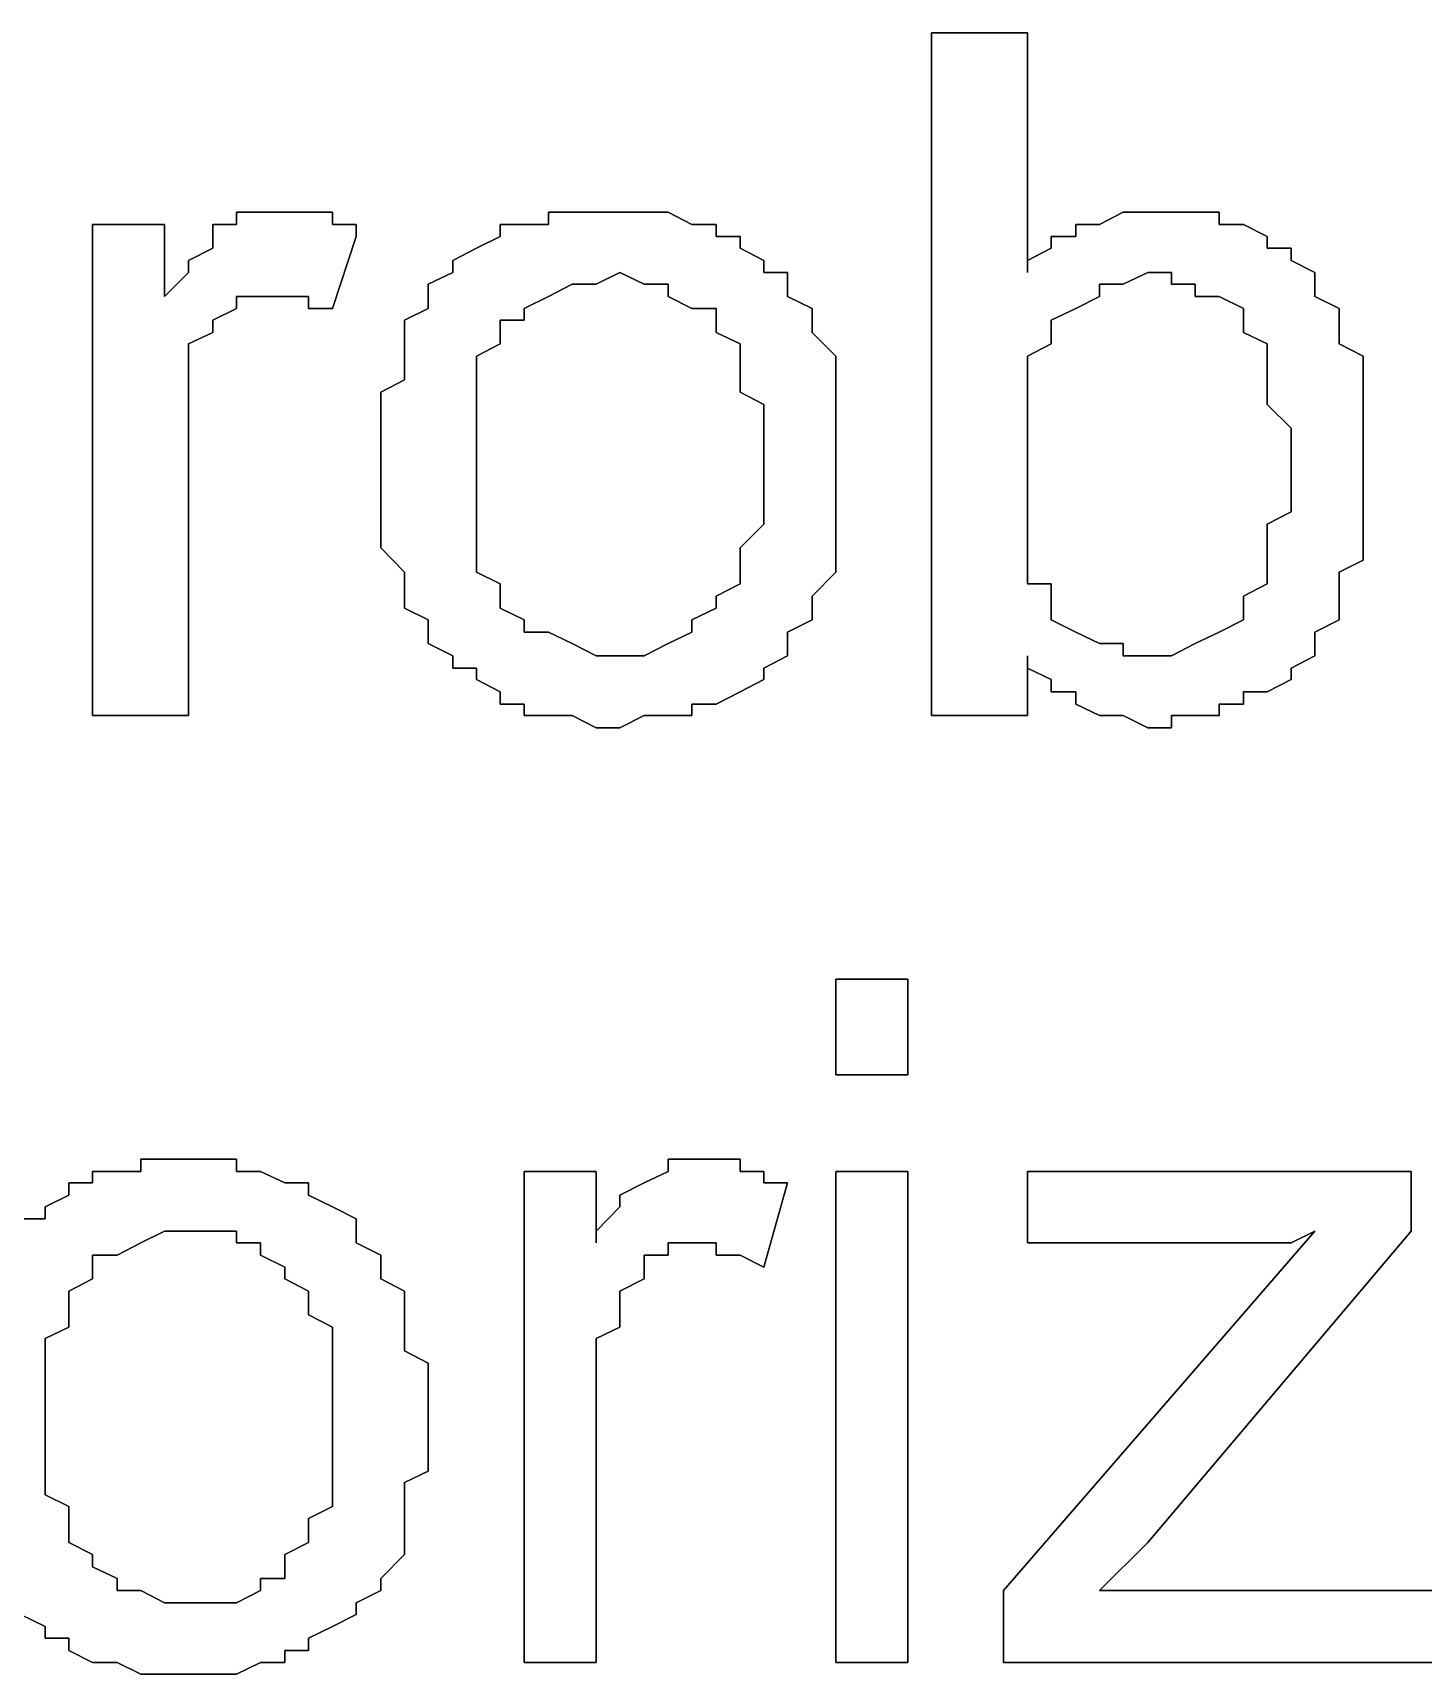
# Model space of a CAD drawing. Header units: metres. Extents: x 2.9 to 42.8, y 1.7 to 28.7.
# Drawn here: x 41.245 to 41.4496, y 14.9243 to 15.1659 of the extents above; entities that cross this region are included whole.
import ezdxf

# ---------------------------------------------------------------- set-up
doc = ezdxf.new("R2010")
doc.units = ezdxf.units.M
doc.layers.add('GRIS', color=8, linetype='Continuous')

msp = doc.modelspace()

# ---------------------------------------------------------------- linework, layer by layer
at = {"layer": 'GRIS', "lineweight": -3}
for points in [[(41.3914, 15.1659), (41.3773, 15.1659), (41.3914, 15.1659)], [(41.3773, 15.1659), (41.3773, 15.0654), (41.3773, 15.1659)], [(41.3914, 15.1306), (41.3914, 15.1659), (41.3914, 15.1306)], [(41.2785, 15.1395), (41.275, 15.1395), (41.2785, 15.1395)], [(41.275, 15.1395), (41.275, 15.1377), (41.275, 15.1395)], [(41.2821, 15.1395), (41.2785, 15.1395), (41.2821, 15.1395)], [(41.2856, 15.1395), (41.2821, 15.1395), (41.2856, 15.1395)], [(41.2891, 15.1395), (41.2856, 15.1395), (41.2891, 15.1395)], [(41.2891, 15.1377), (41.2891, 15.1395), (41.2891, 15.1377)], [(41.3244, 15.1395), (41.3209, 15.1395), (41.3244, 15.1395)], [(41.3209, 15.1395), (41.3209, 15.1377), (41.3209, 15.1395)], [(41.3279, 15.1395), (41.3244, 15.1395), (41.3279, 15.1395)], [(41.3314, 15.1395), (41.3279, 15.1395), (41.3314, 15.1395)], [(41.335, 15.1395), (41.3314, 15.1395), (41.335, 15.1395)], [(41.3385, 15.1395), (41.335, 15.1395), (41.3385, 15.1395)], [(41.342, 15.1377), (41.3385, 15.1395), (41.342, 15.1377)], [(41.4055, 15.1395), (41.402, 15.1377), (41.4055, 15.1395)], [(41.4091, 15.1395), (41.4055, 15.1395), (41.4091, 15.1395)], [(41.4126, 15.1395), (41.4091, 15.1395), (41.4126, 15.1395)], [(41.4161, 15.1395), (41.4126, 15.1395), (41.4161, 15.1395)], [(41.4196, 15.1395), (41.4161, 15.1395), (41.4196, 15.1395)], [(41.4196, 15.1377), (41.4196, 15.1395), (41.4196, 15.1377)], [(41.2644, 15.1377), (41.2538, 15.1377), (41.2644, 15.1377)], [(41.2538, 15.1377), (41.2538, 15.0654), (41.2538, 15.1377)], [(41.2644, 15.1271), (41.2644, 15.1377), (41.2644, 15.1271)], [(41.275, 15.1377), (41.2715, 15.1377), (41.275, 15.1377)], [(41.2715, 15.1377), (41.2715, 15.1359), (41.2715, 15.1377)], [(41.2926, 15.1377), (41.2891, 15.1377), (41.2926, 15.1377)], [(41.2926, 15.1359), (41.2926, 15.1377), (41.2926, 15.1359)], [(41.3173, 15.1377), (41.3138, 15.1377), (41.3173, 15.1377)], [(41.3138, 15.1377), (41.3138, 15.1359), (41.3138, 15.1377)], [(41.3209, 15.1377), (41.3173, 15.1377), (41.3209, 15.1377)], [(41.3456, 15.1377), (41.342, 15.1377), (41.3456, 15.1377)], [(41.3456, 15.1359), (41.3456, 15.1377), (41.3456, 15.1359)], [(41.402, 15.1377), (41.3985, 15.1377), (41.402, 15.1377)], [(41.3985, 15.1377), (41.3985, 15.1359), (41.3985, 15.1377)], [(41.4232, 15.1377), (41.4196, 15.1377), (41.4232, 15.1377)], [(41.4267, 15.1359), (41.4232, 15.1377), (41.4267, 15.1359)], [(41.2715, 15.1342), (41.2679, 15.1324), (41.2715, 15.1342)], [(41.2715, 15.1359), (41.2715, 15.1342), (41.2715, 15.1359)], [(41.2891, 15.1253), (41.2926, 15.1359), (41.2891, 15.1253)], [(41.3103, 15.1342), (41.3068, 15.1324), (41.3103, 15.1342)], [(41.3138, 15.1359), (41.3103, 15.1342), (41.3138, 15.1359)], [(41.3491, 15.1359), (41.3456, 15.1359), (41.3491, 15.1359)], [(41.3491, 15.1342), (41.3491, 15.1359), (41.3491, 15.1342)], [(41.3526, 15.1324), (41.3491, 15.1342), (41.3526, 15.1324)], [(41.3949, 15.1342), (41.3914, 15.1324), (41.3949, 15.1342)], [(41.3985, 15.1359), (41.3949, 15.1359), (41.3985, 15.1359)], [(41.3949, 15.1359), (41.3949, 15.1342), (41.3949, 15.1359)], [(41.4267, 15.1342), (41.4267, 15.1359), (41.4267, 15.1342)], [(41.4302, 15.1342), (41.4267, 15.1342), (41.4302, 15.1342)], [(41.4302, 15.1324), (41.4302, 15.1342), (41.4302, 15.1324)], [(41.2679, 15.1324), (41.2679, 15.1306), (41.2679, 15.1324)], [(41.3068, 15.1324), (41.3068, 15.1306), (41.3068, 15.1324)], [(41.3526, 15.1306), (41.3526, 15.1324), (41.3526, 15.1306)], [(41.3914, 15.1324), (41.3914, 15.1306), (41.3914, 15.1324)], [(41.4337, 15.1306), (41.4302, 15.1324), (41.4337, 15.1306)], [(41.2679, 15.1306), (41.2644, 15.1271), (41.2679, 15.1306)], [(41.3068, 15.1306), (41.3032, 15.1289), (41.3068, 15.1306)], [(41.3279, 15.1289), (41.3314, 15.1306), (41.3279, 15.1289)], [(41.3314, 15.1306), (41.335, 15.1289), (41.3314, 15.1306)], [(41.3561, 15.1306), (41.3526, 15.1306), (41.3561, 15.1306)], [(41.3561, 15.1289), (41.3561, 15.1306), (41.3561, 15.1289)], [(41.4055, 15.1289), (41.4091, 15.1306), (41.4055, 15.1289)], [(41.4091, 15.1306), (41.4126, 15.1306), (41.4091, 15.1306)], [(41.4126, 15.1306), (41.4126, 15.1289), (41.4126, 15.1306)], [(41.4337, 15.1271), (41.4337, 15.1306), (41.4337, 15.1271)], [(41.275, 15.1253), (41.275, 15.1271), (41.275, 15.1253)], [(41.275, 15.1271), (41.2785, 15.1271), (41.275, 15.1271)], [(41.2785, 15.1271), (41.2821, 15.1271), (41.2785, 15.1271)], [(41.2821, 15.1271), (41.2856, 15.1271), (41.2821, 15.1271)], [(41.2856, 15.1271), (41.2856, 15.1253), (41.2856, 15.1271)], [(41.3032, 15.1289), (41.3032, 15.1271), (41.3032, 15.1289)], [(41.3032, 15.1271), (41.3032, 15.1253), (41.3032, 15.1271)], [(41.3173, 15.1253), (41.3209, 15.1271), (41.3173, 15.1253)], [(41.3209, 15.1271), (41.3244, 15.1289), (41.3209, 15.1271)], [(41.3244, 15.1289), (41.3279, 15.1289), (41.3244, 15.1289)], [(41.335, 15.1289), (41.3385, 15.1289), (41.335, 15.1289)], [(41.3385, 15.1289), (41.3385, 15.1271), (41.3385, 15.1289)], [(41.3385, 15.1271), (41.342, 15.1253), (41.3385, 15.1271)], [(41.3561, 15.1271), (41.3561, 15.1289), (41.3561, 15.1271)], [(41.3597, 15.1253), (41.3561, 15.1271), (41.3597, 15.1253)], [(41.3985, 15.1253), (41.402, 15.1271), (41.3985, 15.1253)], [(41.402, 15.1271), (41.402, 15.1289), (41.402, 15.1271)], [(41.402, 15.1289), (41.4055, 15.1289), (41.402, 15.1289)], [(41.4126, 15.1289), (41.4161, 15.1289), (41.4126, 15.1289)], [(41.4161, 15.1289), (41.4161, 15.1271), (41.4161, 15.1289)], [(41.4161, 15.1271), (41.4196, 15.1271), (41.4161, 15.1271)], [(41.4196, 15.1271), (41.4232, 15.1253), (41.4196, 15.1271)], [(41.4373, 15.1253), (41.4337, 15.1271), (41.4373, 15.1253)], [(41.2715, 15.1236), (41.275, 15.1253), (41.2715, 15.1236)], [(41.2856, 15.1253), (41.2891, 15.1253), (41.2856, 15.1253)], [(41.3032, 15.1253), (41.2997, 15.1236), (41.3032, 15.1253)], [(41.3173, 15.1236), (41.3173, 15.1253), (41.3173, 15.1236)], [(41.342, 15.1253), (41.3456, 15.1253), (41.342, 15.1253)], [(41.3456, 15.1253), (41.3456, 15.1236), (41.3456, 15.1253)], [(41.3597, 15.1236), (41.3597, 15.1253), (41.3597, 15.1236)], [(41.3949, 15.1236), (41.3985, 15.1253), (41.3949, 15.1236)], [(41.4232, 15.1253), (41.4232, 15.1236), (41.4232, 15.1253)], [(41.4373, 15.1236), (41.4373, 15.1253), (41.4373, 15.1236)], [(41.2679, 15.1201), (41.2715, 15.1218), (41.2679, 15.1201)], [(41.2715, 15.1218), (41.2715, 15.1236), (41.2715, 15.1218)], [(41.2997, 15.1236), (41.2997, 15.1218), (41.2997, 15.1236)], [(41.2997, 15.1218), (41.2997, 15.1201), (41.2997, 15.1218)], [(41.3138, 15.1218), (41.3138, 15.1236), (41.3138, 15.1218)], [(41.3138, 15.1236), (41.3173, 15.1236), (41.3138, 15.1236)], [(41.3138, 15.1201), (41.3138, 15.1218), (41.3138, 15.1201)], [(41.3456, 15.1236), (41.3456, 15.1218), (41.3456, 15.1236)], [(41.3456, 15.1218), (41.3491, 15.1201), (41.3456, 15.1218)], [(41.3597, 15.1218), (41.3597, 15.1236), (41.3597, 15.1218)], [(41.3632, 15.1183), (41.3597, 15.1218), (41.3632, 15.1183)], [(41.3949, 15.1218), (41.3949, 15.1236), (41.3949, 15.1218)], [(41.3949, 15.1201), (41.3949, 15.1218), (41.3949, 15.1201)], [(41.4232, 15.1236), (41.4232, 15.1218), (41.4232, 15.1236)], [(41.4232, 15.1218), (41.4267, 15.1201), (41.4232, 15.1218)], [(41.4373, 15.1218), (41.4373, 15.1236), (41.4373, 15.1218)], [(41.4373, 15.1201), (41.4373, 15.1218), (41.4373, 15.1201)], [(41.2679, 15.1183), (41.2679, 15.1201), (41.2679, 15.1183)], [(41.2997, 15.1201), (41.2997, 15.1183), (41.2997, 15.1201)], [(41.3103, 15.1183), (41.3138, 15.1201), (41.3103, 15.1183)], [(41.3491, 15.1201), (41.3491, 15.1165), (41.3491, 15.1201)], [(41.3914, 15.1183), (41.3949, 15.1201), (41.3914, 15.1183)], [(41.4267, 15.1201), (41.4267, 15.1183), (41.4267, 15.1201)], [(41.4408, 15.1183), (41.4373, 15.1201), (41.4408, 15.1183)], [(41.2679, 15.1165), (41.2679, 15.1183), (41.2679, 15.1165)], [(41.2997, 15.1183), (41.2997, 15.1148), (41.2997, 15.1183)], [(41.3103, 15.1165), (41.3103, 15.1183), (41.3103, 15.1165)], [(41.3632, 15.1165), (41.3632, 15.1183), (41.3632, 15.1165)], [(41.3914, 15.1148), (41.3914, 15.1183), (41.3914, 15.1148)], [(41.4267, 15.1183), (41.4267, 15.1148), (41.4267, 15.1183)], [(41.4408, 15.1165), (41.4408, 15.1183), (41.4408, 15.1165)], [(41.2679, 15.113), (41.2679, 15.1165), (41.2679, 15.113)], [(41.2997, 15.1148), (41.2962, 15.113), (41.2997, 15.1148)], [(41.3103, 15.113), (41.3103, 15.1165), (41.3103, 15.113)], [(41.3491, 15.1165), (41.3491, 15.1148), (41.3491, 15.1165)], [(41.3491, 15.1148), (41.3491, 15.113), (41.3491, 15.1148)], [(41.3632, 15.1148), (41.3632, 15.1165), (41.3632, 15.1148)], [(41.3632, 15.113), (41.3632, 15.1148), (41.3632, 15.113)], [(41.3914, 15.113), (41.3914, 15.1148), (41.3914, 15.113)], [(41.4267, 15.1148), (41.4267, 15.113), (41.4267, 15.1148)], [(41.4408, 15.113), (41.4408, 15.1165), (41.4408, 15.113)], [(41.2679, 15.1112), (41.2679, 15.113), (41.2679, 15.1112)], [(41.2962, 15.113), (41.2962, 15.1095), (41.2962, 15.113)], [(41.3103, 15.1112), (41.3103, 15.113), (41.3103, 15.1112)], [(41.3491, 15.113), (41.3526, 15.1112), (41.3491, 15.113)], [(41.3632, 15.1095), (41.3632, 15.113), (41.3632, 15.1095)], [(41.3914, 15.1112), (41.3914, 15.113), (41.3914, 15.1112)], [(41.4267, 15.113), (41.4267, 15.1112), (41.4267, 15.113)], [(41.4408, 15.1112), (41.4408, 15.113), (41.4408, 15.1112)], [(41.2679, 15.1095), (41.2679, 15.1112), (41.2679, 15.1095)], [(41.3103, 15.1095), (41.3103, 15.1112), (41.3103, 15.1095)], [(41.3526, 15.1112), (41.3526, 15.1077), (41.3526, 15.1112)], [(41.3914, 15.1077), (41.3914, 15.1112), (41.3914, 15.1077)], [(41.4267, 15.1112), (41.4302, 15.1077), (41.4267, 15.1112)], [(41.4408, 15.1095), (41.4408, 15.1112), (41.4408, 15.1095)], [(41.2679, 15.1059), (41.2679, 15.1095), (41.2679, 15.1059)], [(41.2962, 15.1095), (41.2962, 15.1077), (41.2962, 15.1095)], [(41.2962, 15.1077), (41.2962, 15.1042), (41.2962, 15.1077)], [(41.3103, 15.1059), (41.3103, 15.1095), (41.3103, 15.1059)], [(41.3526, 15.1077), (41.3526, 15.1059), (41.3526, 15.1077)], [(41.3632, 15.1077), (41.3632, 15.1095), (41.3632, 15.1077)], [(41.3632, 15.1042), (41.3632, 15.1077), (41.3632, 15.1042)], [(41.3914, 15.1059), (41.3914, 15.1077), (41.3914, 15.1059)], [(41.4302, 15.1077), (41.4302, 15.1059), (41.4302, 15.1077)], [(41.4408, 15.1059), (41.4408, 15.1095), (41.4408, 15.1059)], [(41.2679, 15.1042), (41.2679, 15.1059), (41.2679, 15.1042)], [(41.3103, 15.1024), (41.3103, 15.1059), (41.3103, 15.1024)], [(41.3526, 15.1059), (41.3526, 15.1024), (41.3526, 15.1059)], [(41.3914, 15.1024), (41.3914, 15.1059), (41.3914, 15.1024)], [(41.4302, 15.1059), (41.4302, 15.1024), (41.4302, 15.1059)], [(41.4408, 15.1042), (41.4408, 15.1059), (41.4408, 15.1042)], [(41.2679, 15.0654), (41.2679, 15.1042), (41.2679, 15.0654)], [(41.2962, 15.1042), (41.2962, 15.1024), (41.2962, 15.1042)], [(41.3632, 15.1024), (41.3632, 15.1042), (41.3632, 15.1024)], [(41.4408, 15.1024), (41.4408, 15.1042), (41.4408, 15.1024)], [(41.2962, 15.1024), (41.2962, 15.1007), (41.2962, 15.1024)], [(41.2962, 15.1007), (41.2962, 15.0971), (41.2962, 15.1007)], [(41.3103, 15.0989), (41.3103, 15.1024), (41.3103, 15.0989)], [(41.3526, 15.1024), (41.3526, 15.1007), (41.3526, 15.1024)], [(41.3526, 15.1007), (41.3526, 15.0989), (41.3526, 15.1007)], [(41.3632, 15.1007), (41.3632, 15.1024), (41.3632, 15.1007)], [(41.3632, 15.0971), (41.3632, 15.1007), (41.3632, 15.0971)], [(41.3914, 15.0989), (41.3914, 15.1024), (41.3914, 15.0989)], [(41.4302, 15.1024), (41.4302, 15.1007), (41.4302, 15.1024)], [(41.4302, 15.1007), (41.4302, 15.0989), (41.4302, 15.1007)], [(41.4408, 15.1007), (41.4408, 15.1024), (41.4408, 15.1007)], [(41.4408, 15.0971), (41.4408, 15.1007), (41.4408, 15.0971)], [(41.3103, 15.0971), (41.3103, 15.0989), (41.3103, 15.0971)], [(41.3526, 15.0989), (41.3526, 15.0954), (41.3526, 15.0989)], [(41.3914, 15.0971), (41.3914, 15.0989), (41.3914, 15.0971)], [(41.4302, 15.0989), (41.4302, 15.0954), (41.4302, 15.0989)], [(41.2962, 15.0971), (41.2962, 15.0954), (41.2962, 15.0971)], [(41.2962, 15.0954), (41.2962, 15.0918), (41.2962, 15.0954)], [(41.3103, 15.0936), (41.3103, 15.0971), (41.3103, 15.0936)], [(41.3526, 15.0954), (41.3526, 15.0936), (41.3526, 15.0954)], [(41.3632, 15.0954), (41.3632, 15.0971), (41.3632, 15.0954)], [(41.3632, 15.0918), (41.3632, 15.0954), (41.3632, 15.0918)], [(41.3914, 15.0936), (41.3914, 15.0971), (41.3914, 15.0936)], [(41.4302, 15.0954), (41.4267, 15.0936), (41.4302, 15.0954)], [(41.4408, 15.0954), (41.4408, 15.0971), (41.4408, 15.0954)], [(41.4408, 15.0918), (41.4408, 15.0954), (41.4408, 15.0918)], [(41.3103, 15.0918), (41.3103, 15.0936), (41.3103, 15.0918)], [(41.3526, 15.0936), (41.3491, 15.0901), (41.3526, 15.0936)], [(41.3914, 15.0918), (41.3914, 15.0936), (41.3914, 15.0918)], [(41.4267, 15.0936), (41.4267, 15.0918), (41.4267, 15.0936)], [(41.2962, 15.0918), (41.2962, 15.0901), (41.2962, 15.0918)], [(41.3103, 15.0901), (41.3103, 15.0918), (41.3103, 15.0901)], [(41.3632, 15.0901), (41.3632, 15.0918), (41.3632, 15.0901)], [(41.3914, 15.0901), (41.3914, 15.0918), (41.3914, 15.0901)], [(41.4267, 15.0918), (41.4267, 15.0883), (41.4267, 15.0918)], [(41.4408, 15.0901), (41.4408, 15.0918), (41.4408, 15.0901)], [(41.2962, 15.0901), (41.2997, 15.0865), (41.2962, 15.0901)], [(41.3103, 15.0865), (41.3103, 15.0901), (41.3103, 15.0865)], [(41.3491, 15.0901), (41.3491, 15.0883), (41.3491, 15.0901)], [(41.3491, 15.0883), (41.3491, 15.0865), (41.3491, 15.0883)], [(41.3632, 15.0883), (41.3632, 15.0901), (41.3632, 15.0883)], [(41.3632, 15.0865), (41.3632, 15.0883), (41.3632, 15.0865)], [(41.3914, 15.0865), (41.3914, 15.0901), (41.3914, 15.0865)], [(41.4267, 15.0883), (41.4267, 15.0865), (41.4267, 15.0883)], [(41.4373, 15.0865), (41.4408, 15.0883), (41.4373, 15.0865)], [(41.4408, 15.0883), (41.4408, 15.0901), (41.4408, 15.0883)], [(41.2997, 15.0865), (41.2997, 15.0848), (41.2997, 15.0865)], [(41.3138, 15.0848), (41.3103, 15.0865), (41.3138, 15.0848)], [(41.3491, 15.0865), (41.3491, 15.0848), (41.3491, 15.0865)], [(41.3597, 15.083), (41.3632, 15.0865), (41.3597, 15.083)], [(41.3914, 15.0848), (41.3914, 15.0865), (41.3914, 15.0848)], [(41.4267, 15.0865), (41.4267, 15.0848), (41.4267, 15.0865)], [(41.4373, 15.083), (41.4373, 15.0865), (41.4373, 15.083)], [(41.2997, 15.0848), (41.2997, 15.083), (41.2997, 15.0848)], [(41.3138, 15.083), (41.3138, 15.0848), (41.3138, 15.083)], [(41.3491, 15.0848), (41.3456, 15.083), (41.3491, 15.0848)], [(41.3949, 15.0848), (41.3914, 15.0848), (41.3949, 15.0848)], [(41.3949, 15.0812), (41.3949, 15.0848), (41.3949, 15.0812)], [(41.4267, 15.0848), (41.4232, 15.083), (41.4267, 15.0848)], [(41.2997, 15.083), (41.2997, 15.0812), (41.2997, 15.083)], [(41.2997, 15.0812), (41.3032, 15.0795), (41.2997, 15.0812)], [(41.3138, 15.0812), (41.3138, 15.083), (41.3138, 15.0812)], [(41.3173, 15.0795), (41.3138, 15.0812), (41.3173, 15.0795)], [(41.3456, 15.0812), (41.342, 15.0795), (41.3456, 15.0812)], [(41.3456, 15.083), (41.3456, 15.0812), (41.3456, 15.083)], [(41.3597, 15.0812), (41.3597, 15.083), (41.3597, 15.0812)], [(41.3597, 15.0795), (41.3597, 15.0812), (41.3597, 15.0795)], [(41.3949, 15.0795), (41.3949, 15.0812), (41.3949, 15.0795)], [(41.4232, 15.083), (41.4232, 15.0812), (41.4232, 15.083)], [(41.4232, 15.0812), (41.4232, 15.0795), (41.4232, 15.0812)], [(41.4373, 15.0812), (41.4373, 15.083), (41.4373, 15.0812)], [(41.4373, 15.0795), (41.4373, 15.0812), (41.4373, 15.0795)], [(41.3032, 15.0795), (41.3032, 15.0777), (41.3032, 15.0795)], [(41.3173, 15.0777), (41.3173, 15.0795), (41.3173, 15.0777)], [(41.342, 15.0795), (41.342, 15.0777), (41.342, 15.0795)], [(41.3561, 15.0777), (41.3597, 15.0795), (41.3561, 15.0777)], [(41.3985, 15.0777), (41.3949, 15.0795), (41.3985, 15.0777)], [(41.4232, 15.0795), (41.4196, 15.0777), (41.4232, 15.0795)], [(41.4337, 15.0777), (41.4373, 15.0795), (41.4337, 15.0777)], [(41.3032, 15.0777), (41.3032, 15.076), (41.3032, 15.0777)], [(41.3032, 15.076), (41.3068, 15.0742), (41.3032, 15.076)], [(41.3209, 15.0777), (41.3173, 15.0777), (41.3209, 15.0777)], [(41.3244, 15.076), (41.3209, 15.0777), (41.3244, 15.076)], [(41.3279, 15.0742), (41.3244, 15.076), (41.3279, 15.0742)], [(41.3385, 15.076), (41.335, 15.0742), (41.3385, 15.076)], [(41.342, 15.0777), (41.3385, 15.076), (41.342, 15.0777)], [(41.3561, 15.076), (41.3561, 15.0777), (41.3561, 15.076)], [(41.3561, 15.0742), (41.3561, 15.076), (41.3561, 15.0742)], [(41.402, 15.076), (41.3985, 15.0777), (41.402, 15.076)], [(41.4055, 15.076), (41.402, 15.076), (41.4055, 15.076)], [(41.4055, 15.0742), (41.4055, 15.076), (41.4055, 15.0742)], [(41.4161, 15.076), (41.4126, 15.0742), (41.4161, 15.076)], [(41.4196, 15.0777), (41.4161, 15.076), (41.4196, 15.0777)], [(41.4337, 15.076), (41.4337, 15.0777), (41.4337, 15.076)], [(41.4337, 15.0742), (41.4337, 15.076), (41.4337, 15.0742)], [(41.3068, 15.0742), (41.3068, 15.0724), (41.3068, 15.0742)], [(41.3314, 15.0742), (41.3279, 15.0742), (41.3314, 15.0742)], [(41.335, 15.0742), (41.3314, 15.0742), (41.335, 15.0742)], [(41.3526, 15.0724), (41.3561, 15.0742), (41.3526, 15.0724)], [(41.3914, 15.0654), (41.3914, 15.0742), (41.3914, 15.0654)], [(41.3914, 15.0742), (41.3914, 15.0724), (41.3914, 15.0742)], [(41.4091, 15.0742), (41.4055, 15.0742), (41.4091, 15.0742)], [(41.4126, 15.0742), (41.4091, 15.0742), (41.4126, 15.0742)], [(41.4302, 15.0724), (41.4337, 15.0742), (41.4302, 15.0724)], [(41.3068, 15.0724), (41.3103, 15.0724), (41.3068, 15.0724)], [(41.3103, 15.0724), (41.3103, 15.0707), (41.3103, 15.0724)], [(41.3526, 15.0707), (41.3526, 15.0724), (41.3526, 15.0707)], [(41.3914, 15.0724), (41.3949, 15.0707), (41.3914, 15.0724)], [(41.4302, 15.0707), (41.4302, 15.0724), (41.4302, 15.0707)], [(41.3103, 15.0707), (41.3138, 15.0689), (41.3103, 15.0707)], [(41.3138, 15.0689), (41.3138, 15.0671), (41.3138, 15.0689)], [(41.3456, 15.0671), (41.3491, 15.0689), (41.3456, 15.0671)], [(41.3491, 15.0689), (41.3526, 15.0707), (41.3491, 15.0689)], [(41.3949, 15.0707), (41.3949, 15.0689), (41.3949, 15.0707)], [(41.3949, 15.0689), (41.3985, 15.0689), (41.3949, 15.0689)], [(41.3985, 15.0689), (41.3985, 15.0671), (41.3985, 15.0689)], [(41.4232, 15.0671), (41.4232, 15.0689), (41.4232, 15.0671)], [(41.4232, 15.0689), (41.4267, 15.0689), (41.4232, 15.0689)], [(41.4267, 15.0689), (41.4302, 15.0707), (41.4267, 15.0689)], [(41.3138, 15.0671), (41.3173, 15.0671), (41.3138, 15.0671)], [(41.3173, 15.0671), (41.3173, 15.0654), (41.3173, 15.0671)], [(41.342, 15.0654), (41.342, 15.0671), (41.342, 15.0654)], [(41.342, 15.0671), (41.3456, 15.0671), (41.342, 15.0671)], [(41.3985, 15.0671), (41.402, 15.0654), (41.3985, 15.0671)], [(41.4196, 15.0654), (41.4196, 15.0671), (41.4196, 15.0654)], [(41.4196, 15.0671), (41.4232, 15.0671), (41.4196, 15.0671)], [(41.2538, 15.0654), (41.2679, 15.0654), (41.2538, 15.0654)], [(41.3173, 15.0654), (41.3209, 15.0654), (41.3173, 15.0654)], [(41.3209, 15.0654), (41.3244, 15.0654), (41.3209, 15.0654)], [(41.3244, 15.0654), (41.3279, 15.0636), (41.3244, 15.0654)], [(41.3314, 15.0636), (41.335, 15.0654), (41.3314, 15.0636)], [(41.335, 15.0654), (41.3385, 15.0654), (41.335, 15.0654)], [(41.3385, 15.0654), (41.342, 15.0654), (41.3385, 15.0654)], [(41.3773, 15.0654), (41.3914, 15.0654), (41.3773, 15.0654)], [(41.402, 15.0654), (41.4055, 15.0654), (41.402, 15.0654)], [(41.4055, 15.0654), (41.4091, 15.0636), (41.4055, 15.0654)], [(41.4126, 15.0636), (41.4126, 15.0654), (41.4126, 15.0636)], [(41.4126, 15.0654), (41.4161, 15.0654), (41.4126, 15.0654)], [(41.4161, 15.0654), (41.4196, 15.0654), (41.4161, 15.0654)], [(41.3279, 15.0636), (41.3314, 15.0636), (41.3279, 15.0636)], [(41.4091, 15.0636), (41.4126, 15.0636), (41.4091, 15.0636)], [(41.3738, 15.0266), (41.3632, 15.0266), (41.3738, 15.0266)], [(41.3632, 15.0266), (41.3632, 15.0125), (41.3632, 15.0266)], [(41.3738, 15.0125), (41.3738, 15.0266), (41.3738, 15.0125)], [(41.3632, 15.0125), (41.3738, 15.0125), (41.3632, 15.0125)], [(41.2644, 15.0001), (41.2609, 15.0001), (41.2644, 15.0001)], [(41.2609, 15.0001), (41.2609, 14.9983), (41.2609, 15.0001)], [(41.2679, 15.0001), (41.2644, 15.0001), (41.2679, 15.0001)], [(41.2715, 15.0001), (41.2679, 15.0001), (41.2715, 15.0001)], [(41.275, 15.0001), (41.2715, 15.0001), (41.275, 15.0001)], [(41.275, 14.9983), (41.275, 15.0001), (41.275, 14.9983)], [(41.342, 15.0001), (41.3385, 15.0001), (41.342, 15.0001)], [(41.3385, 15.0001), (41.3385, 14.9983), (41.3385, 15.0001)], [(41.3456, 15.0001), (41.342, 15.0001), (41.3456, 15.0001)], [(41.3491, 15.0001), (41.3456, 15.0001), (41.3491, 15.0001)], [(41.3491, 14.9983), (41.3491, 15.0001), (41.3491, 14.9983)], [(41.2538, 14.9966), (41.2503, 14.9966), (41.2538, 14.9966)], [(41.2503, 14.9966), (41.2503, 14.9948), (41.2503, 14.9966)], [(41.2574, 14.9983), (41.2538, 14.9983), (41.2574, 14.9983)], [(41.2538, 14.9983), (41.2538, 14.9966), (41.2538, 14.9983)], [(41.2609, 14.9983), (41.2574, 14.9983), (41.2609, 14.9983)], [(41.2785, 14.9983), (41.275, 14.9983), (41.2785, 14.9983)], [(41.2821, 14.9966), (41.2785, 14.9983), (41.2821, 14.9966)], [(41.2856, 14.9966), (41.2821, 14.9966), (41.2856, 14.9966)], [(41.2856, 14.9948), (41.2856, 14.9966), (41.2856, 14.9948)], [(41.3279, 14.9983), (41.3173, 14.9983), (41.3279, 14.9983)], [(41.3173, 14.9983), (41.3173, 14.926), (41.3173, 14.9983)], [(41.3279, 14.9878), (41.3279, 14.9983), (41.3279, 14.9878)], [(41.335, 14.9966), (41.3314, 14.9948), (41.335, 14.9966)], [(41.3385, 14.9983), (41.335, 14.9966), (41.3385, 14.9983)], [(41.3526, 14.9983), (41.3491, 14.9983), (41.3526, 14.9983)], [(41.3526, 14.9966), (41.3526, 14.9983), (41.3526, 14.9966)], [(41.3526, 14.9842), (41.3561, 14.9966), (41.3526, 14.9842)], [(41.3561, 14.9966), (41.3526, 14.9966), (41.3561, 14.9966)], [(41.3738, 14.9983), (41.3632, 14.9983), (41.3738, 14.9983)], [(41.3632, 14.9983), (41.3632, 14.926), (41.3632, 14.9983)], [(41.3738, 14.926), (41.3738, 14.9983), (41.3738, 14.926)], [(41.4479, 14.9983), (41.3914, 14.9983), (41.4479, 14.9983)], [(41.3914, 14.9983), (41.3914, 14.9878), (41.3914, 14.9983)], [(41.4479, 14.9895), (41.4479, 14.9983), (41.4479, 14.9895)], [(41.2503, 14.9948), (41.2468, 14.9931), (41.2503, 14.9948)], [(41.2891, 14.9931), (41.2856, 14.9948), (41.2891, 14.9931)], [(41.3314, 14.9948), (41.3314, 14.9931), (41.3314, 14.9948)], [(41.2468, 14.9913), (41.2432, 14.9913), (41.2468, 14.9913)], [(41.2468, 14.9931), (41.2468, 14.9913), (41.2468, 14.9931)], [(41.2926, 14.9913), (41.2891, 14.9931), (41.2926, 14.9913)], [(41.2926, 14.9895), (41.2926, 14.9913), (41.2926, 14.9895)], [(41.3314, 14.9931), (41.3279, 14.9895), (41.3314, 14.9931)], [(41.2609, 14.9878), (41.2644, 14.9895), (41.2609, 14.9878)], [(41.2644, 14.9895), (41.2679, 14.9895), (41.2644, 14.9895)], [(41.2679, 14.9895), (41.2715, 14.9895), (41.2679, 14.9895)], [(41.2715, 14.9895), (41.275, 14.9895), (41.2715, 14.9895)], [(41.275, 14.9895), (41.275, 14.9878), (41.275, 14.9895)], [(41.2926, 14.9878), (41.2926, 14.9895), (41.2926, 14.9878)], [(41.3279, 14.9895), (41.3279, 14.9878), (41.3279, 14.9895)], [(41.4337, 14.9895), (41.3879, 14.9366), (41.4337, 14.9895)], [(41.4091, 14.9437), (41.4479, 14.9895), (41.4091, 14.9437)], [(41.4302, 14.9878), (41.4337, 14.9895), (41.4302, 14.9878)], [(41.2574, 14.986), (41.2609, 14.9878), (41.2574, 14.986)], [(41.275, 14.9878), (41.2785, 14.9878), (41.275, 14.9878)], [(41.2785, 14.9878), (41.2785, 14.986), (41.2785, 14.9878)], [(41.2962, 14.986), (41.2926, 14.9878), (41.2962, 14.986)], [(41.3385, 14.986), (41.3385, 14.9878), (41.3385, 14.986)], [(41.3385, 14.9878), (41.342, 14.9878), (41.3385, 14.9878)], [(41.342, 14.9878), (41.3456, 14.9878), (41.342, 14.9878)], [(41.3456, 14.9878), (41.3456, 14.986), (41.3456, 14.9878)], [(41.3914, 14.9878), (41.4196, 14.9878), (41.3914, 14.9878)], [(41.4196, 14.9878), (41.4232, 14.9878), (41.4196, 14.9878)], [(41.4232, 14.9878), (41.4267, 14.9878), (41.4232, 14.9878)], [(41.4267, 14.9878), (41.4302, 14.9878), (41.4267, 14.9878)], [(41.2538, 14.9842), (41.2538, 14.986), (41.2538, 14.9842)], [(41.2538, 14.986), (41.2574, 14.986), (41.2538, 14.986)], [(41.2538, 14.9825), (41.2538, 14.9842), (41.2538, 14.9825)], [(41.2785, 14.986), (41.2821, 14.9842), (41.2785, 14.986)], [(41.2821, 14.9842), (41.2821, 14.9825), (41.2821, 14.9842)], [(41.2962, 14.9842), (41.2962, 14.986), (41.2962, 14.9842)], [(41.2962, 14.9825), (41.2962, 14.9842), (41.2962, 14.9825)], [(41.335, 14.9842), (41.335, 14.986), (41.335, 14.9842)], [(41.335, 14.986), (41.3385, 14.986), (41.335, 14.986)], [(41.335, 14.9825), (41.335, 14.9842), (41.335, 14.9825)], [(41.3456, 14.986), (41.3491, 14.986), (41.3456, 14.986)], [(41.3491, 14.986), (41.3526, 14.9842), (41.3491, 14.986)], [(41.2503, 14.9807), (41.2538, 14.9825), (41.2503, 14.9807)], [(41.2821, 14.9825), (41.2856, 14.9807), (41.2821, 14.9825)], [(41.2997, 14.9807), (41.2962, 14.9825), (41.2997, 14.9807)], [(41.3314, 14.9807), (41.335, 14.9825), (41.3314, 14.9807)], [(41.2503, 14.9789), (41.2503, 14.9807), (41.2503, 14.9789)], [(41.2856, 14.9807), (41.2856, 14.9789), (41.2856, 14.9807)], [(41.2997, 14.9789), (41.2997, 14.9807), (41.2997, 14.9789)], [(41.3314, 14.9789), (41.3314, 14.9807), (41.3314, 14.9789)], [(41.2503, 14.9772), (41.2503, 14.9789), (41.2503, 14.9772)], [(41.2503, 14.9754), (41.2503, 14.9772), (41.2503, 14.9754)], [(41.2856, 14.9789), (41.2856, 14.9772), (41.2856, 14.9789)], [(41.2856, 14.9772), (41.2891, 14.9754), (41.2856, 14.9772)], [(41.2997, 14.9772), (41.2997, 14.9789), (41.2997, 14.9772)], [(41.2997, 14.9737), (41.2997, 14.9772), (41.2997, 14.9737)], [(41.3314, 14.9754), (41.3314, 14.9789), (41.3314, 14.9754)], [(41.2468, 14.9737), (41.2503, 14.9754), (41.2468, 14.9737)], [(41.2891, 14.9754), (41.2891, 14.9737), (41.2891, 14.9754)], [(41.3279, 14.9737), (41.3314, 14.9754), (41.3279, 14.9737)], [(41.2468, 14.9719), (41.2468, 14.9737), (41.2468, 14.9719)], [(41.2891, 14.9737), (41.2891, 14.9701), (41.2891, 14.9737)], [(41.2997, 14.9719), (41.2997, 14.9737), (41.2997, 14.9719)], [(41.3279, 14.9719), (41.3279, 14.9737), (41.3279, 14.9719)], [(41.2468, 14.9684), (41.2468, 14.9719), (41.2468, 14.9684)], [(41.2891, 14.9701), (41.2891, 14.9684), (41.2891, 14.9701)], [(41.3032, 14.9701), (41.2997, 14.9719), (41.3032, 14.9701)], [(41.3032, 14.9666), (41.3032, 14.9701), (41.3032, 14.9666)], [(41.3279, 14.9684), (41.3279, 14.9719), (41.3279, 14.9684)], [(41.2468, 14.9666), (41.2468, 14.9684), (41.2468, 14.9666)], [(41.2891, 14.9684), (41.2891, 14.9648), (41.2891, 14.9684)], [(41.3279, 14.9666), (41.3279, 14.9684), (41.3279, 14.9666)], [(41.2468, 14.9631), (41.2468, 14.9666), (41.2468, 14.9631)], [(41.2891, 14.9648), (41.2891, 14.9631), (41.2891, 14.9648)], [(41.3032, 14.9648), (41.3032, 14.9666), (41.3032, 14.9648)], [(41.3032, 14.9631), (41.3032, 14.9648), (41.3032, 14.9631)], [(41.3279, 14.9631), (41.3279, 14.9666), (41.3279, 14.9631)], [(41.2468, 14.9613), (41.2468, 14.9631), (41.2468, 14.9613)], [(41.2891, 14.9631), (41.2891, 14.9613), (41.2891, 14.9631)], [(41.3032, 14.9595), (41.3032, 14.9631), (41.3032, 14.9595)], [(41.3279, 14.926), (41.3279, 14.9631), (41.3279, 14.926)], [(41.2468, 14.9595), (41.2468, 14.9613), (41.2468, 14.9595)], [(41.2891, 14.9613), (41.2891, 14.9578), (41.2891, 14.9613)], [(41.2468, 14.956), (41.2468, 14.9595), (41.2468, 14.956)], [(41.2891, 14.9578), (41.2891, 14.956), (41.2891, 14.9578)], [(41.3032, 14.9578), (41.3032, 14.9595), (41.3032, 14.9578)], [(41.3032, 14.9542), (41.3032, 14.9578), (41.3032, 14.9542)], [(41.2468, 14.9542), (41.2468, 14.956), (41.2468, 14.9542)], [(41.2891, 14.956), (41.2891, 14.9525), (41.2891, 14.956)], [(41.2468, 14.9507), (41.2468, 14.9542), (41.2468, 14.9507)], [(41.2997, 14.9525), (41.3032, 14.9542), (41.2997, 14.9525)], [(41.2503, 14.949), (41.2468, 14.9507), (41.2503, 14.949)], [(41.2891, 14.9525), (41.2891, 14.9507), (41.2891, 14.9525)], [(41.2891, 14.9507), (41.2891, 14.949), (41.2891, 14.9507)], [(41.2997, 14.9507), (41.2997, 14.9525), (41.2997, 14.9507)], [(41.2997, 14.9472), (41.2997, 14.9507), (41.2997, 14.9472)], [(41.2503, 14.9472), (41.2503, 14.949), (41.2503, 14.9472)], [(41.2891, 14.949), (41.2856, 14.9472), (41.2891, 14.949)], [(41.2503, 14.9454), (41.2503, 14.9472), (41.2503, 14.9454)], [(41.2503, 14.9437), (41.2503, 14.9454), (41.2503, 14.9437)], [(41.2856, 14.9472), (41.2856, 14.9437), (41.2856, 14.9472)], [(41.2997, 14.9454), (41.2997, 14.9472), (41.2997, 14.9454)], [(41.2997, 14.9437), (41.2997, 14.9454), (41.2997, 14.9437)], [(41.2538, 14.9419), (41.2503, 14.9437), (41.2538, 14.9419)], [(41.2856, 14.9437), (41.2821, 14.9419), (41.2856, 14.9437)], [(41.2997, 14.9419), (41.2997, 14.9437), (41.2997, 14.9419)], [(41.402, 14.9366), (41.4091, 14.9437), (41.402, 14.9366)], [(41.2538, 14.9401), (41.2538, 14.9419), (41.2538, 14.9401)], [(41.2821, 14.9419), (41.2821, 14.9401), (41.2821, 14.9419)], [(41.2962, 14.9384), (41.2997, 14.9419), (41.2962, 14.9384)], [(41.2574, 14.9384), (41.2538, 14.9401), (41.2574, 14.9384)], [(41.2574, 14.9366), (41.2574, 14.9384), (41.2574, 14.9366)], [(41.2821, 14.9384), (41.2785, 14.9384), (41.2821, 14.9384)], [(41.2785, 14.9384), (41.2785, 14.9366), (41.2785, 14.9384)], [(41.2821, 14.9401), (41.2821, 14.9384), (41.2821, 14.9401)], [(41.2962, 14.9366), (41.2962, 14.9384), (41.2962, 14.9366)], [(41.2609, 14.9366), (41.2574, 14.9366), (41.2609, 14.9366)], [(41.2644, 14.9348), (41.2609, 14.9366), (41.2644, 14.9348)], [(41.2785, 14.9366), (41.275, 14.9348), (41.2785, 14.9366)], [(41.2926, 14.9348), (41.2962, 14.9366), (41.2926, 14.9348)], [(41.3879, 14.9366), (41.3879, 14.926), (41.3879, 14.9366)], [(41.4055, 14.9366), (41.402, 14.9366), (41.4055, 14.9366)], [(41.4091, 14.9366), (41.4055, 14.9366), (41.4091, 14.9366)], [(41.4126, 14.9366), (41.4091, 14.9366), (41.4126, 14.9366)], [(41.4161, 14.9366), (41.4126, 14.9366), (41.4161, 14.9366)], [(41.4196, 14.9366), (41.4161, 14.9366), (41.4196, 14.9366)], [(41.4514, 14.9366), (41.4196, 14.9366), (41.4514, 14.9366)], [(41.2679, 14.9348), (41.2644, 14.9348), (41.2679, 14.9348)], [(41.2715, 14.9348), (41.2679, 14.9348), (41.2715, 14.9348)], [(41.275, 14.9348), (41.2715, 14.9348), (41.275, 14.9348)], [(41.2926, 14.9331), (41.2926, 14.9348), (41.2926, 14.9331)], [(41.2432, 14.9331), (41.2468, 14.9313), (41.2432, 14.9331)], [(41.2468, 14.9313), (41.2468, 14.9296), (41.2468, 14.9313)], [(41.2856, 14.9296), (41.2891, 14.9313), (41.2856, 14.9296)], [(41.2891, 14.9313), (41.2926, 14.9331), (41.2891, 14.9313)], [(41.2468, 14.9296), (41.2503, 14.9296), (41.2468, 14.9296)], [(41.2503, 14.9296), (41.2503, 14.9278), (41.2503, 14.9296)], [(41.2856, 14.9278), (41.2856, 14.9296), (41.2856, 14.9278)], [(41.2503, 14.9278), (41.2538, 14.926), (41.2503, 14.9278)], [(41.2821, 14.926), (41.2821, 14.9278), (41.2821, 14.926)], [(41.2821, 14.9278), (41.2856, 14.9278), (41.2821, 14.9278)], [(41.2538, 14.926), (41.2574, 14.926), (41.2538, 14.926)], [(41.2574, 14.926), (41.2609, 14.9243), (41.2574, 14.926)], [(41.2609, 14.9243), (41.2644, 14.9243), (41.2609, 14.9243)], [(41.2644, 14.9243), (41.2679, 14.9243), (41.2644, 14.9243)], [(41.2679, 14.9243), (41.2715, 14.9243), (41.2679, 14.9243)], [(41.2715, 14.9243), (41.275, 14.9243), (41.2715, 14.9243)], [(41.275, 14.9243), (41.2785, 14.926), (41.275, 14.9243)], [(41.2785, 14.926), (41.2821, 14.926), (41.2785, 14.926)], [(41.3173, 14.926), (41.3279, 14.926), (41.3173, 14.926)], [(41.3632, 14.926), (41.3738, 14.926), (41.3632, 14.926)], [(41.3879, 14.926), (41.4514, 14.926), (41.3879, 14.926)]]:
    msp.add_lwpolyline(points, dxfattribs=at)

doc.saveas('drawing.dxf')
